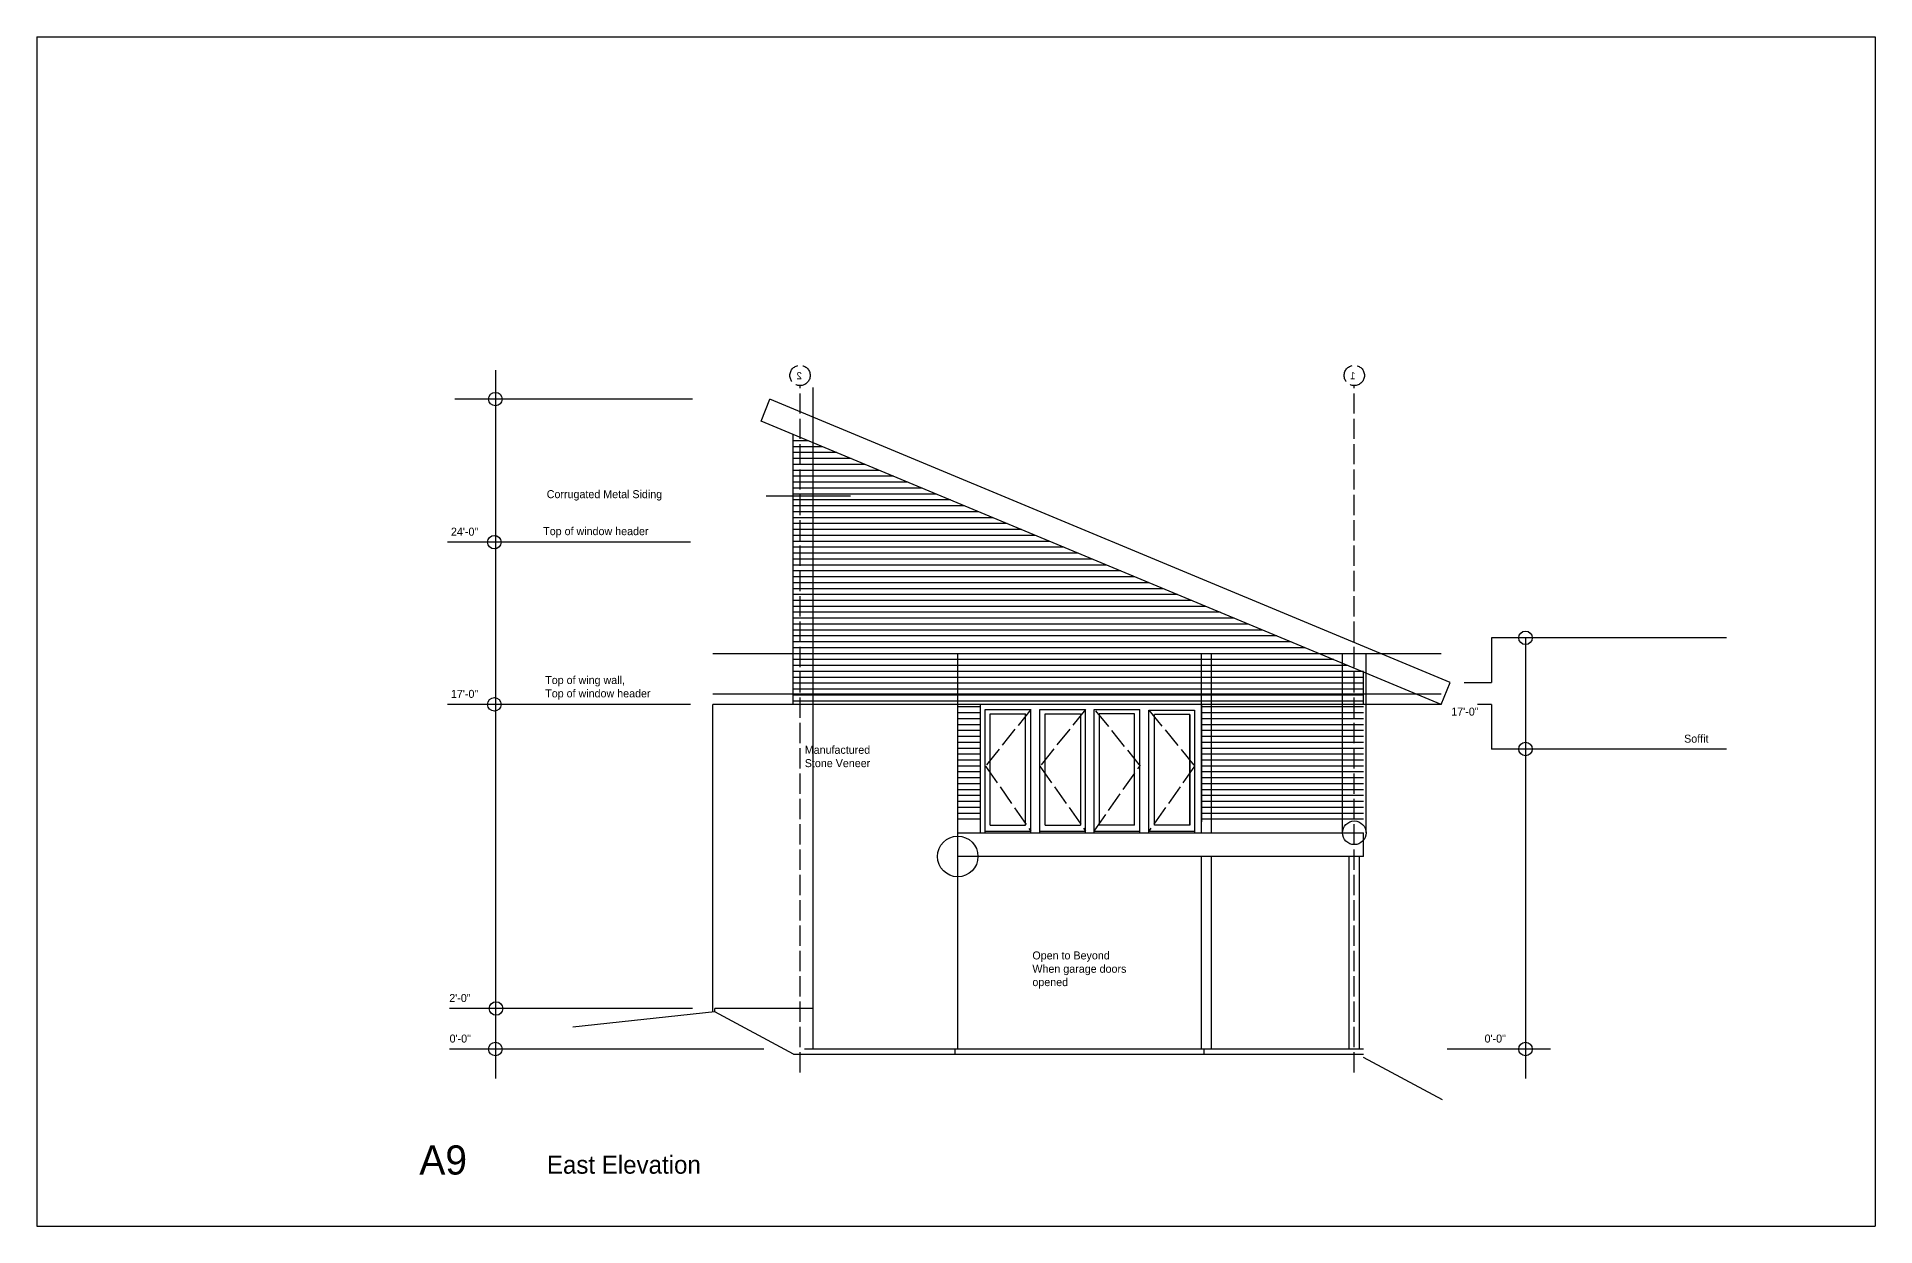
# Model space of a CAD drawing. Header units: inches. Extents: x 967 to 8475, y 452 to 3434.
# Drawn here: x 5763 to 6851, y 1211 to 1915 of the extents above; entities that cross this region are included whole.
import ezdxf

# ---------------------------------------------------------------- set-up
doc = ezdxf.new("R2010")
doc.units = ezdxf.units.IN
doc.header["$MEASUREMENT"] = 0
doc.linetypes.add('ACAD_ISO02W100', pattern=[15, 12, -3])
for name, color, linetype in [('const', 7, 'Continuous'), ('e1', 7, 'Continuous'), ('e2', 251, 'Continuous'), ('glassSwing', 172, 'ACAD_ISO02W100'), ('grid', 252, 'ACAD_ISO02W100'), ('walls', 7, 'Continuous')]:
    doc.layers.add(name, color=color, linetype=linetype)

msp = doc.modelspace()

# ---------------------------------------------------------------- linework, layer by layer
for p, q in [((5763.3, 1915.3), (6851.3, 1915.3)), ((5763.3, 1915.3), (5763.3, 1211.3)), ((6851.3, 1915.3), (6851.3, 1211.3)), ((5763.3, 1211.3), (6851.3, 1211.3))]:
    msp.add_line(p, q)
at = {"layer": 'e1'}
for p, q in [((6308.3, 1316.1), (6308.3, 1550.1)), ((6548.5, 1430.1), (6308.3, 1430.1)), ((6306.8, 1313.1), (6306.8, 1316.1))]:
    msp.add_line(p, q, dxfattribs=at)
at = {"layer": 'e2'}
for p, q in [((6034.7, 1717.9), (6034.7, 1298.7)), ((6151.3, 1700.8), (6010.8, 1700.8)), ((6222.8, 1340.1), (6222.8, 1707.7)), ((6220, 1676.1), (6211, 1676.1)), ((6228.4, 1672.6), (6211, 1672.6)), ((6236.8, 1669.1), (6211, 1669.1)), ((6245.2, 1665.6), (6211, 1665.6)), ((6253.6, 1662.1), (6211, 1662.1)), ((6262, 1658.6), (6211, 1658.6)), ((6270.4, 1655.1), (6211, 1655.1)), ((6278.8, 1651.6), (6211, 1651.6)), ((6287.2, 1648.1), (6211, 1648.1)), ((6295.6, 1644.6), (6211, 1644.6)), ((6304, 1641.1), (6211, 1641.1)), ((6312.4, 1637.6), (6211, 1637.6)), ((6320.8, 1634.1), (6211, 1634.1)), ((6329.2, 1630.6), (6211, 1630.6)), ((6337.6, 1627.1), (6211, 1627.1)), ((6346, 1623.6), (6211, 1623.6)), ((6150.2, 1616.1), (6006.4, 1616.1)), ((6354.4, 1620.1), (6211, 1620.1)), ((6362.8, 1616.6), (6211, 1616.6)), ((6371.2, 1613.1), (6211, 1613.1)), ((6379.6, 1609.6), (6211, 1609.6)), ((6388, 1606.1), (6211, 1606.1)), ((6396.4, 1602.6), (6211, 1602.6)), ((6404.8, 1599.1), (6211, 1599.1)), ((6413.2, 1595.6), (6211, 1595.6)), ((6421.6, 1592.1), (6211, 1592.1)), ((6430, 1588.6), (6211, 1588.6)), ((6438.4, 1585.1), (6211, 1585.1)), ((6446.8, 1581.6), (6211, 1581.6)), ((6455.2, 1578.1), (6211, 1578.1)), ((6463.6, 1574.6), (6211, 1574.6)), ((6472, 1571.1), (6211, 1571.1)), ((6480.4, 1567.6), (6211, 1567.6)), ((6488.8, 1564.1), (6211, 1564.1)), ((6497.2, 1560.6), (6211, 1560.6)), ((6505.6, 1557.1), (6211, 1557.1)), ((6763.3, 1559.5), (6624.3, 1559.5)), ((6624.3, 1559.5), (6624.3, 1533)), ((6644.3, 1559.5), (6644.3, 1298.7)), ((6514, 1553.6), (6211, 1553.6)), ((6522.4, 1550.1), (6211, 1550.1)), ((6530.8, 1546.6), (6211, 1546.6)), ((6539.2, 1543.1), (6211, 1543.1)), ((6548.5, 1539.6), (6211, 1539.6)), ((6548.5, 1536.1), (6211, 1536.1)), ((6548.5, 1520.1), (6548.5, 1539.6)), ((6548.5, 1532.6), (6211, 1532.6)), ((6548.5, 1529.1), (6211, 1529.1)), ((6548.5, 1525.6), (6211, 1525.6)), ((6608.1, 1533), (6624.3, 1533)), ((6150.2, 1520.1), (6006.4, 1520.1)), ((6548.5, 1522.1), (6211, 1522.1)), ((6321.5, 1518.6), (6308.3, 1518.6)), ((6321.5, 1515.1), (6308.3, 1515.1)), ((6321.5, 1520.1), (6321.5, 1444.1)), ((6321.5, 1513.6), (6321.5, 1444.1)), ((6324.5, 1517.1), (6351.5, 1517.1)), ((6324.5, 1444.1), (6324.5, 1517.1)), ((6324.5, 1517.1), (6351.5, 1517.1)), ((6324.5, 1444.1), (6324.5, 1517.1)), ((6327.5, 1514.6), (6348.5, 1514.6)), ((6327.5, 1448.6), (6327.5, 1514.6)), ((6327.5, 1514.6), (6348.5, 1514.6)), ((6327.5, 1448.6), (6327.5, 1514.6)), ((6348.5, 1448.6), (6348.5, 1514.6)), ((6348.5, 1448.6), (6348.5, 1514.6)), ((6351.5, 1444.1), (6351.5, 1517.1)), ((6351.5, 1444.1), (6351.5, 1517.1)), ((6357, 1444.1), (6357, 1517.1)), ((6357, 1517.1), (6384, 1517.1)), ((6360, 1448.6), (6360, 1514.6)), ((6360, 1514.6), (6381, 1514.6)), ((6381, 1514.6), (6381, 1448.6)), ((6384, 1444.1), (6384, 1517.1)), ((6389, 1444.1), (6389, 1517.1)), ((6389, 1517.1), (6416, 1517.1)), ((6392, 1514.6), (6392, 1448.6)), ((6413, 1514.6), (6392, 1514.6)), ((6413, 1448.6), (6413, 1514.6)), ((6416, 1444.1), (6416, 1517.1)), ((6421.5, 1444.1), (6421.5, 1516.6)), ((6421.5, 1516.6), (6448.5, 1516.6)), ((6424.8, 1448.6), (6424.8, 1514.1)), ((6445.6, 1514.1), (6424.8, 1514.1)), ((6445.6, 1448.6), (6445.6, 1514.1)), ((6445.6, 1514.1), (6445.6, 1448.6)), ((6448.5, 1516.6), (6448.5, 1444.1)), ((6452.5, 1520.1), (6452.5, 1450.6)), ((6548.5, 1518.6), (6452.5, 1518.6)), ((6548.5, 1515.1), (6452.5, 1515.1)), ((6624.3, 1520.1), (6616, 1520.1)), ((6624.3, 1520.1), (6624.3, 1493.7)), ((6321.5, 1511.6), (6308.3, 1511.6)), ((6321.5, 1508.1), (6308.3, 1508.1)), ((6321.5, 1504.6), (6308.3, 1504.6)), ((6548.5, 1511.6), (6452.5, 1511.6)), ((6548.5, 1508.1), (6452.5, 1508.1)), ((6548.5, 1504.6), (6452.5, 1504.6)), ((6321.5, 1501.1), (6308.3, 1501.1)), ((6321.5, 1497.6), (6308.3, 1497.6)), ((6321.5, 1494.1), (6308.3, 1494.1)), ((6321.5, 1490.6), (6308.3, 1490.6)), ((6548.5, 1501.1), (6452.5, 1501.1)), ((6548.5, 1497.6), (6452.5, 1497.6)), ((6548.5, 1494.1), (6452.5, 1494.1)), ((6548.5, 1490.6), (6452.5, 1490.6)), ((6763.3, 1493.7), (6624.3, 1493.7)), ((6321.5, 1487.1), (6308.3, 1487.1)), ((6321.5, 1483.6), (6308.3, 1483.6)), ((6321.5, 1480.1), (6308.3, 1480.1)), ((6548.5, 1487.1), (6452.5, 1487.1)), ((6548.5, 1483.6), (6452.5, 1483.6)), ((6548.5, 1480.1), (6452.5, 1480.1)), ((6321.5, 1476.6), (6308.3, 1476.6)), ((6321.5, 1473.1), (6308.3, 1473.1)), ((6321.5, 1469.6), (6308.3, 1469.6)), ((6548.5, 1476.6), (6452.5, 1476.6)), ((6548.5, 1473.1), (6452.5, 1473.1)), ((6548.5, 1469.6), (6452.5, 1469.6)), ((6321.5, 1466.1), (6308.3, 1466.1)), ((6321.5, 1462.6), (6308.3, 1462.6)), ((6321.5, 1459.1), (6308.3, 1459.1)), ((6548.5, 1466.1), (6452.5, 1466.1)), ((6548.5, 1462.6), (6452.5, 1462.6)), ((6548.5, 1459.1), (6452.5, 1459.1)), ((6321.5, 1455.6), (6308.3, 1455.6)), ((6321.5, 1452.1), (6308.3, 1452.1)), ((6327.5, 1448.6), (6348.5, 1448.6)), ((6327.5, 1448.6), (6348.5, 1448.6)), ((6360, 1448.6), (6381, 1448.6)), ((6413, 1448.6), (6392, 1448.6)), ((6445.6, 1448.6), (6424.8, 1448.6)), ((6548.5, 1455.6), (6452.5, 1455.6)), ((6548.5, 1452.1), (6452.5, 1452.1)), ((6324.5, 1445.1), (6351.5, 1445.1)), ((6324.5, 1445.1), (6351.5, 1445.1)), ((6324.5, 1444.1), (6351.5, 1444.1)), ((6324.5, 1444.1), (6351.5, 1444.1)), ((6357, 1445.1), (6384, 1445.1)), ((6357, 1444.1), (6384, 1444.1)), ((6389, 1445.1), (6416, 1445.1)), ((6389, 1444.1), (6416, 1444.1)), ((6421.5, 1445.1), (6448.5, 1445.1)), ((6421.5, 1444.1), (6448.5, 1444.1)), ((6151.3, 1340.1), (6007.5, 1340.1)), ((6222.8, 1340.1), (6164.5, 1340.1)), ((6193.6, 1340.1), (6175.3, 1340.1)), ((6222.8, 1316.1), (6222.8, 1340.1)), ((6193.6, 1316.1), (6007.5, 1316.1)), ((6307, 1316.1), (6217.6, 1316.1)), ((6307, 1316.1), (6222.8, 1316.1)), ((6548.5, 1316.1), (6307, 1316.1)), ((6453.9, 1316.1), (6453.9, 1313.1)), ((6659.1, 1316.1), (6597.9, 1316.1))]:
    msp.add_line(p, q, dxfattribs=at)
for centre in [(6034.7, 1700.8), (6034.1, 1616.1), (6644.3, 1559.5), (6034.1, 1520.1), (6644.3, 1493.7), (6035.1, 1340.1), (6034.7, 1316.1), (6644.3, 1316.1)]:
    msp.add_circle(centre, 4, dxfattribs=at)
at = {"layer": 'glassSwing'}
for p, q in [((6351.5, 1517.1), (6324.8, 1483.6)), ((6351.5, 1517.1), (6324.8, 1483.6)), ((6384, 1517.1), (6357, 1483.6)), ((6416.5, 1483.6), (6389.5, 1517.1)), ((6421.5, 1516.6), (6448.5, 1483.6)), ((6324.8, 1483.6), (6351.5, 1445.1)), ((6324.8, 1483.6), (6351.5, 1445.1)), ((6357, 1483.6), (6384, 1445.1)), ((6389, 1445.1), (6416, 1483.6)), ((6448.5, 1483.6), (6421.5, 1445.1))]:
    msp.add_line(p, q, dxfattribs=at)
at = {"layer": 'grid'}
for p, q in [((6215, 1302.2), (6215, 1708.8)), ((6543, 1302.2), (6543, 1708.8))]:
    msp.add_line(p, q, dxfattribs=at)
for centre in [(6215, 1714.8), (6543, 1714.8)]:
    msp.add_circle(centre, 6, dxfattribs=at)
at = {"layer": 'walls'}
for p, q in [((6191.9, 1687.8), (6197.2, 1700.8)), ((6599.8, 1533), (6197.2, 1700.8)), ((6594.4, 1520.1), (6191.9, 1687.8)), ((6211, 1520.1), (6211, 1679.9)), ((6194.9, 1643.5), (6244.9, 1643.5)), ((6594.4, 1550.1), (6163.3, 1550.1)), ((6452.5, 1444.1), (6452.5, 1550.1)), ((6458.5, 1444.1), (6458.5, 1550.1)), ((6536, 1444.1), (6536, 1550.1)), ((6550, 1444.1), (6550, 1550.1)), ((6594.4, 1526.1), (6163.3, 1526.1)), ((6594.4, 1520.1), (6599.8, 1533)), ((6594.4, 1520.1), (6163.3, 1520.1)), ((6163.3, 1338), (6163.3, 1520.1)), ((6308.3, 1444.1), (6548.5, 1444.1)), ((6548.5, 1430.1), (6548.5, 1444.1)), ((6452.5, 1316.1), (6452.5, 1430.1)), ((6458.5, 1316.1), (6458.5, 1430.1)), ((6540, 1316.1), (6540, 1430.1)), ((6546, 1316.1), (6546, 1430.1)), ((6164.5, 1338.1), (6164.5, 1340.1)), ((6164.5, 1338.1), (6080.6, 1329)), ((6211.2, 1313.1), (6164.5, 1338.1)), ((6211.2, 1313.1), (6548.5, 1313.1)), ((6595.2, 1286.1), (6548.5, 1311.1))]:
    msp.add_line(p, q, dxfattribs=at)
for centre, radius in [((6543, 1444.1), 7), ((6308.3, 1430.1), 12)]:
    msp.add_circle(centre, radius, dxfattribs=at)

# ---------------------------------------------------------------- texts
at = {"layer": 'const', "extrusion": (0, 0, -1), "char_height": 4.26, "width": 1625.197, "attachment_point": 1, "text_direction": (-1, 0, 0)}
for s, insert in [('2', (6216.1, 1716.8)), ('1', (6543.7, 1716.8))]:
    msp.add_mtext(s, dxfattribs=dict(at, insert=insert))
at = {"layer": 'const', "attachment_point": 1}
for s, insert, char_height, width in [('Corrugated Metal Siding', (6065.1, 1646.9), 4.736, 1805.775), ('24\'-0"', (6008.4, 1624.7), 4.74, 1805.775), ('\\PTop of window header', (6063, 1632.9), 4.736, 1805.775), ('Top of wing wall,\\PTop of window header', (6064.2, 1536.9), 4.736, 1805.775), ('17\'-0"', (6008.4, 1528.7), 4.74, 1805.775), ('17\'-0"', (6600.4, 1518.2), 4.74, 1805.775), ('Soffit', (6738.2, 1502.2), 4.74, 1805.775), ('Manufactured^JStone Veneer', (6217.8, 1495.6), 4.736, 1805.775), ('Open to Beyond^JWhen garage doors^Jopened', (6352.5, 1373.9), 4.736, 1805.775), ('2\'-0"', (6007.4, 1348.7), 4.74, 1805.775), ('0\'-0"', (6007.6, 1324.7), 4.74, 1805.775), ('0\'-0"', (6620.1, 1324.7), 4.74, 1805.775), ('A9', (5989.7, 1259.1), 17.26, 6582.049), ('East Elevation', (6065.2, 1253), 10.656, 4062.993)]:
    msp.add_mtext(s, dxfattribs=dict(at, insert=insert, char_height=char_height, width=width))

doc.saveas('drawing.dxf')
